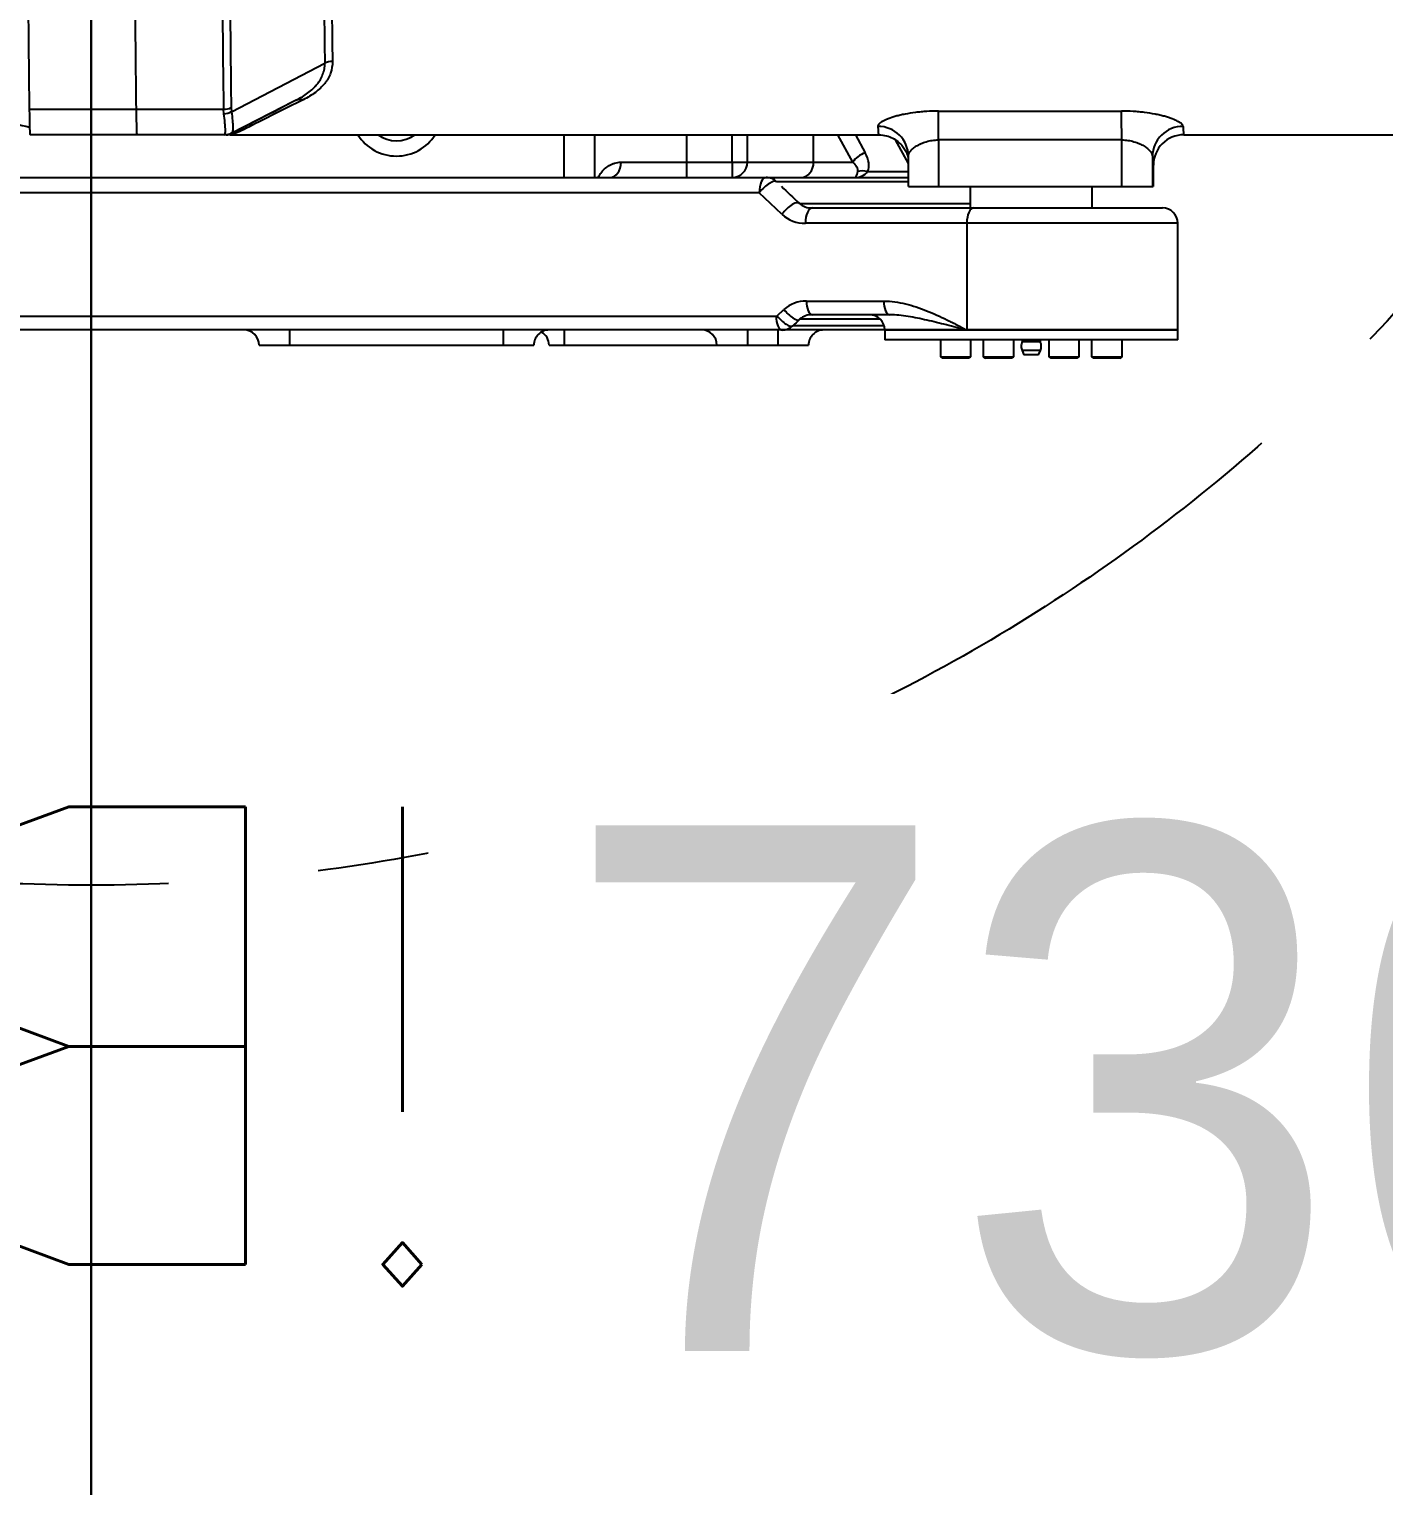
# Model space of a CAD drawing. Header units: millimetres. Extents: x 10462777 to 22643323, y 453826 to 1389191.
# Drawn here: x 11310717.6 to 11311168.6, y 596932.5 to 597417.6 of the extents above; entities that cross this region are included whole.
import ezdxf
from ezdxf.enums import TextEntityAlignment as Align

# ---------------------------------------------------------------- set-up
doc = ezdxf.new("R2010")
doc.units = ezdxf.units.MM
doc.header["$LTSCALE"] = 200
doc.header["$MEASUREMENT"] = 0
doc.header["$PDMODE"] = 35
doc.header["$PDSIZE"] = -5
doc.linetypes.add('CENTER2', pattern=[1.125, 0.75, -0.125, 0.125, -0.125])
doc.linetypes.add('PHANTOM', pattern=[2.5, 1.25, -0.25, 0.25, -0.25, 0.25, -0.25])
doc.layers.get('0').update_dxf_attribs({"linetype": 'CONTINUOUS'})
doc.layers.get('DEFPOINTS').update_dxf_attribs({"linetype": 'CONTINUOUS'})
for name, color, linetype in [('$DDT_AUDIT_GENERATED_(1626)', 7, 'CONTINUOUS'), ('A290-7329-X301', 7, 'CONTINUOUS'), ('A290-7329-X382', 7, 'CONTINUOUS'), ('A290-7329-X384', 7, 'CONTINUOUS'), ('DV1_DEFAULT', 7, 'CONTINUOUS'), ('LIBRL_A6-BA-6X10', 7, 'CONTINUOUS'), ('LIBRL_A6-BA-6X16', 7, 'CONTINUOUS'), ('LIBRL_A97L-0218-', 7, 'CONTINUOUS'), ('ZZ', 7, 'CONTINUOUS')]:
    doc.layers.add(name, color=color, linetype=linetype)
doc.layers.add('LAYOUT', color=8, linetype='CONTINUOUS', lineweight=25)
doc.styles.add('SEACAD_arial_ttf', font='txt.shx ', dxfattribs={"height": 0.2, "bigfont": ' whgtxt.shx'})
doc.styles.get("Standard").update_dxf_attribs({"font": 'SYMBOL'})
doc.dimstyles.new('DS ROBOTEC', dxfattribs={"dimscale": 0, "dimtxt": 2.5, "dimasz": 2.5, "dimexe": 0.3, "dimexo": 0.3, "dimgap": 0.5, "dimtad": 1, "dimzin": 9, "dimdsep": 46, "dimtxsty": 'Standard', "dimblk": 'OPEN', "dimcen": 0, "dimclrd": 4, "dimclre": 4, "dimclrt": 110, "dimazin": 2, "dimtm": 1.5, "dimtfac": 1, "dimtmove": 0, "dimatfit": 3, "dimldrblk": 'OPEN', "dimfxl": 1, "dimtfill": 1, "dimtolj": 1, "dimlwd": -1, "dimlwe": -1, "dimarcsym": 0})

# ---------------------------------------------------------------- blocks, each defined once
blk = doc.blocks.new('A$C7DA30AB0')
at = {"layer": '$DDT_AUDIT_GENERATED_(1626)', "color": 7, "linetype": 'Continuous', "ltscale": 25.4}
blk.add_open_spline([(3154.18, 3360.58, 0), (3154.02, 3360.51, 0), (3151.59, 3359.47, 0), (3147.15, 3357.7, 0), (3141.17, 3355.64, 0), (3135.03, 3353.83, 0), (3129, 3352.43, 0), (3123.33, 3351.48, 0), (3119.01, 3350.99, 0), (3115.5, 3350.73, 0), (3112.26, 3350.6, 0), (3108.29, 3350.59, 0), (3103.52, 3350.79, 0), (3097.74, 3351.33, 0), (3091.39, 3352.26, 0), (3084.23, 3353.64, 0), (3076.13, 3355.5, 0), (3066.8, 3357.86, 0), (3056.86, 3360.39, 0), (3049.87, 3362.04, 0), (3046.54, 3362.77, 0)], degree=3, knots=[0.0411486, 0.0411486, 0.0411486, 0.0411486, 0.041905, 0.052479, 0.0617744, 0.069959, 0.0815352, 0.0907059, 0.0976855, 0.1031217, 0.1086306, 0.1143234, 0.1236623, 0.1335349, 0.1448337, 0.1567946, 0.1704293, 0.1858165, 0.2027214, 0.2174337, 0.2174337, 0.2174337, 0.2174337], dxfattribs=at)
at = {"layer": 'A290-7329-X301', "color": 7, "linetype": 'Continuous', "ltscale": 25.4}
for p, q in [((2797.39, 3435.43, 0), (2787.23, 3435.43, 0)), ((2797.39, 3430.35, 0), (2797.39, 3435.43, 0)), ((2807.55, 3435.43, 0), (2797.39, 3435.43, 0)), ((2807.55, 3430.35, 0), (2807.55, 3435.43, 0)), ((2817.71, 3435.43, 0), (2807.55, 3435.43, 0)), ((2868.51, 3435.43, 0), (2817.71, 3435.43, 0)), ((2868.51, 3430.35, 0), (2868.51, 3435.43, 0)), ((2873.59, 3435.43, 0), (2868.51, 3435.43, 0)), ((2888.83, 3435.43, 0), (2878.67, 3435.43, 0)), ((2959.95, 3435.43, 0), (2888.83, 3435.43, 0)), ((2888.83, 3430.35, 0), (2888.83, 3435.43, 0)), ((2970.11, 3435.43, 0), (2959.95, 3435.43, 0)), ((2959.95, 3430.35, 0), (2959.95, 3435.43, 0)), ((2664.29, 3430.35, 0), (2664.29, 3394.79, 0)), ((2734.5, 3430.35, 0), (2664.29, 3430.35, 0)), ((2761.83, 3430.35, 0), (2734.5, 3430.35, 0)), ((2734.5, 3394.79, 0), (2734.5, 3430.35, 0)), ((2761.83, 3430.35, 0), (2796, 3430.35, 0)), ((2796, 3430.35, 0), (3133.19, 3430.35, 0)), ((2760.12, 3425.27, 0), (2785.91, 3425.27, 0)), ((2792.4, 3428.87, 0), (2762.05, 3428.87, 0)), ((2763.32, 3426.76, 0), (2790.17, 3426.76, 0)), ((2797.63, 3425.63, 0), (2795.39, 3423.53, 0)), ((3135.2, 3425.78, 0), (2798.01, 3425.78, 0)), ((2787.92, 3420.7, 0), (2762.13, 3420.7, 0)), ((2664.29, 3394.79, 0), (2734.5, 3394.79, 0)), ((2734.5, 3394.79, 0), (2788.25, 3394.79, 0)), ((2796.06, 3391.82, 0), (2803.59, 3384.63, 0)), ((2732.27, 3389.71, 0), (2669.37, 3389.71, 0)), ((2786.02, 3389.71, 0), (2732.27, 3389.71, 0)), ((2790.26, 3388.23, 0), (2733.38, 3388.23, 0)), ((2753.98, 3381.04, 0), (2797.77, 3381.04, 0)), ((2803.59, 3384.63, 0), (3138.96, 3384.63, 0)), ((2801.36, 3379.55, 0), (2753.98, 3379.55, 0)), ((2767.53, 3377.6, 0), (2753.98, 3377.6, 0)), ((3136.72, 3379.55, 0), (2801.36, 3379.55, 0)), ((2812.63, 3374.47, 0), (2812.63, 3379.55, 0)), ((2827.87, 3374.47, 0), (2827.87, 3379.55, 0)), ((2858.35, 3379.55, 0), (2858.35, 3365.33, 0)), ((2868.51, 3379.55, 0), (2868.51, 3365.33, 0)), ((2753.98, 3374.89, 0), (2758.25, 3367.08, 0)), ((2771.61, 3365.33, 0), (2768.32, 3371.35, 0)), ((2785.51, 3374.47, 0), (2772.48, 3374.47, 0)), ((2772.48, 3374.47, 0), (2777.48, 3365.33, 0)), ((2807.55, 3374.47, 0), (2785.51, 3374.47, 0)), ((2785.51, 3374.47, 0), (2785.51, 3365.33, 0)), ((2812.63, 3374.47, 0), (2807.55, 3374.47, 0)), ((2807.55, 3374.47, 0), (2807.55, 3365.33, 0)), ((2827.87, 3374.47, 0), (2812.63, 3374.47, 0)), ((2812.63, 3374.47, 0), (2812.63, 3365.33, 0)), ((2827.87, 3365.33, 0), (2827.87, 3374.47, 0)), ((2849.64, 3374.47, 0), (2827.87, 3374.47, 0))]:
    blk.add_line(p, q, dxfattribs=at)
for centre, radius, start, end in [((2782.15, 3435.43, 0), 5.08, 270, 0), ((2822.79, 3435.43, 0), 5.08, 180, 270), ((2878.67, 3435.43, 0), 5.08, 180, 240), ((2873.59, 3435.43, 0), 5.08, 270, 0), ((2975.19, 3435.43, 0), 5.08, 180, 270), ((2766.91, 3430.35, 0), 5.08, 180, 270), ((2796, 3425.27, 0), 5.09, 89.9916, 134.9701), ((2786.08, 3431.63, 0), 6.36, 268.4763, 310.0433), ((2700.71, 3524.99, 0), 132.83, 312.3858, 313.702), ((2798.01, 3425.23, 0), 0.556, 89.7691, 132.9165), ((2788.07, 3431.57, 0), 10.86, 269.1787, 312.2946), ((2669.37, 3394.79, 0), 5.08, 180, 270), ((2788.41, 3383.48, 0), 11.32, 47.4794, 90.7993), ((2786.19, 3383.42, 0), 6.3, 49.7613, 91.56), ((2638.15, 3222.56, 0), 224.87, 45.3286, 47.406), ((2801.36, 3384.63, 0), 5.08, 225.927, 270), ((2812.63, 3374.47, 0), 5.08, 90, 180), ((2924.39, 3357.2, 0), 15.24, 32.231, 147.769), ((2924.39, 3357.2, 0), 10.16, 53.1301, 126.8699)]:
    blk.add_arc(centre, radius, start, end, dxfattribs=at)
for centre, major_axis, ratio, start_param, end_param in [((2796, 3425.78, 0), (0, -4.57), 0.439688, 1.570796, 3.141593), ((2760.12, 3420.7, 0), (0, -4.57), 0.439688, 1.570796, 3.141593), ((2785.91, 3420.7, 0), (0, -4.57), 0.439688, 1.570796, 3.141593), ((2793.37, 3423.53, 0), (3.12, -3.34), 0.337056, 3.141476, 3.233516), ((2793.37, 3423.53, 0), (3.12, -3.34), 0.337056, 1.266215, 3.141476), ((2795.62, 3425.63, 0), (3.14, -3.33), 0.335588, 1.264449, 3.141821), ((2732.27, 3394.79, 0), (0, 5.08), 0.439688, 3.141593, 4.712389), ((2786.02, 3394.79, 0), (0, 5.08), 0.439688, 3.141593, 4.712389), ((2793.83, 3391.82, 0), (3.48, 3.7), 0.336131, 3.057418, 5.018086), ((2801.36, 3384.63, 0), (3.53, 3.65), 0.331794, 3.095687, 3.141593), ((2801.36, 3384.63, 0), (3.53, 3.65), 0.331794, 3.141593, 5.023205), ((2801.36, 3384.63, 0), (0, 5.08), 0.439688, 3.141593, 4.712389), ((2780.72, 3371.35, 0), (-13.01, 6.66), 0.590032, 0.051177, 0.71438), ((2771.7, 3374.47, 0), (-5.29, 0), 0.960286, 4.712389, 5.619982), ((2767.53, 3380.73, 0), (4.71, -1.91), 0.58626, 4.946495, 5.691463), ((2780.72, 3374.47, 0), (-9.85, 3.37), 0.386127, 0.061227, 0.72443), ((2771.7, 3374.47, 0), (0, 5.08), 0.222104, 0, 0.907593), ((2789.67, 3374.47, 0), (0, -5.08), 0.819252, 3.141593, 4.712389), ((2853.27, 3374.47, 0), (0, -5.08), 0.714286, 3.141593, 4.712389), ((2768.32, 3374.47, 0), (4.46, 2.44), 0.565385, 4.41254, 5.514465)]:
    blk.add_ellipse(centre, major_axis=major_axis, ratio=ratio, start_param=start_param, end_param=end_param, dxfattribs=at)
for points, knots in [([(2762.13, 3420.7, 0), (2760.9, 3420.7, 0), (2759.69, 3420.8, 0), (2757.28, 3421.12, 0), (2756.09, 3421.36, 0), (2753.72, 3421.93, 0), (2752.55, 3422.27, 0), (2750.21, 3423.04, 0), (2749.05, 3423.47, 0), (2745.61, 3424.84, 0), (2743.37, 3425.88, 0), (2740.03, 3427.51, 0), (2738.92, 3428.07, 0), (2737.26, 3428.92, 0), (2736.43, 3429.35, 0), (2735.61, 3429.78, 0), (2735.05, 3430.07, 0), (2734.78, 3430.21, 0), (2734.5, 3430.35, 0)], [0, 0, 0, 0, 0.125, 0.125, 0.25, 0.25, 0.375, 0.375, 0.5, 0.5, 0.75, 0.75, 0.875, 0.875, 0.9375, 0.96875, 0.96875, 1, 1, 1, 1]), ([(2734.5, 3430.35, 0), (2735.08, 3430.21, 0), (2735.66, 3430.07, 0), (2736.81, 3429.78, 0), (2737.38, 3429.64, 0), (2739.07, 3429.21, 0), (2740.19, 3428.93, 0), (2743.51, 3428.1, 0), (2745.67, 3427.57, 0), (2748.85, 3426.85, 0), (2749.9, 3426.62, 0), (2751.98, 3426.2, 0), (2753.02, 3426, 0), (2755.07, 3425.67, 0), (2756.09, 3425.53, 0), (2758.11, 3425.33, 0), (2759.12, 3425.27, 0), (2760.12, 3425.27, 0)], [0, 0, 0, 0, 0.0625, 0.0625, 0.125, 0.125, 0.25, 0.25, 0.5, 0.5, 0.625, 0.625, 0.75, 0.75, 0.875, 0.875, 1, 1, 1, 1]), ([(2857.16, 3379.51, 0), (2857.05, 3379.29, 0), (2856.93, 3379.07, 0), (2856.64, 3378.59, 0), (2856.48, 3378.34, 0), (2855.96, 3377.61, 0), (2855.56, 3377.15, 0), (2854.67, 3376.31, 0), (2854.17, 3375.93, 0), (2853.34, 3375.43, 0), (2853.04, 3375.28, 0), (2852.43, 3375, 0), (2852.11, 3374.89, 0), (2851.12, 3374.59, 0), (2850.41, 3374.47, 0), (2849.64, 3374.47, 0)], [0.3835493, 0.3835493, 0.3835493, 0.3835493, 0.4375, 0.4375, 0.5, 0.5, 0.625, 0.625, 0.75, 0.75, 0.8125, 0.8125, 0.875, 0.875, 1, 1, 1, 1])]:
    blk.add_open_spline(points, degree=3, knots=knots, dxfattribs=at)
at = {"layer": 'A290-7329-X382', "color": 7, "linetype": 'Continuous', "ltscale": 25.4}
for p, q in [((2692.74, 3389.71, 0), (2692.74, 3382.6, 0)), ((2733.38, 3382.6, 0), (2733.38, 3389.71, 0))]:
    blk.add_line(p, q, dxfattribs=at)
at = {"layer": 'A290-7329-X384', "color": 7, "linetype": 'Continuous', "ltscale": 25.4}
for p, q in [((2664.29, 3433.61, 0), (2761.83, 3433.61, 0)), ((2664.29, 3433.61, 0), (2664.29, 3430.35, 0)), ((2664.29, 3430.35, 0), (2761.83, 3430.35, 0)), ((2761.83, 3430.35, 0), (2761.83, 3433.61, 0))]:
    blk.add_line(p, q, dxfattribs=at)
at = {"layer": 'DV1_DEFAULT', "color": 1, "linetype": 'CENTER2', "ltscale": 7}
for p, q in [((3025.99, 59.09, 0), (3025.99, 6051.97, 0)), ((3025.99, 5992.89, 0), (3025.99, 0, 0))]:
    blk.add_line(p, q, dxfattribs=at)
at = {"layer": 'DV1_DEFAULT', "color": 7, "linetype": 'CENTER2', "ltscale": 25.4}
blk.add_line((3025.99, 3494.33, 0), (3025.99, 2674.91, 0), dxfattribs=at)
at = {"layer": 'LAYOUT', "color": 6, "linetype": 'PHANTOM'}
for centre, radius in [((3030.45, 3025.99, 0), 2693.02), ((3025.99, 3025.99, 0), 589.24)]:
    blk.add_circle(centre, radius, dxfattribs=at)
at = {"layer": 'LIBRL_A6-BA-6X10', "color": 7, "linetype": 'Continuous', "ltscale": 25.4}
for p, q in [((2683.54, 3439.7, 0), (2682.84, 3439.3, 0)), ((2682.84, 3439.3, 0), (2682.84, 3433.61, 0)), ((2693, 3439.3, 0), (2682.84, 3439.3, 0)), ((2683.54, 3439.7, 0), (2692.29, 3439.7, 0)), ((2693, 3439.3, 0), (2692.29, 3439.7, 0)), ((2693, 3433.61, 0), (2693, 3439.3, 0)), ((2697.79, 3439.7, 0), (2697.08, 3439.3, 0)), ((2697.08, 3439.3, 0), (2697.08, 3433.61, 0)), ((2707.24, 3439.3, 0), (2697.08, 3439.3, 0)), ((2697.79, 3439.7, 0), (2706.54, 3439.7, 0)), ((2707.24, 3439.3, 0), (2706.54, 3439.7, 0)), ((2707.24, 3433.61, 0), (2707.24, 3439.3, 0)), ((2719.58, 3439.7, 0), (2718.88, 3439.3, 0)), ((2718.88, 3439.3, 0), (2718.88, 3433.61, 0)), ((2729.04, 3439.3, 0), (2718.88, 3439.3, 0)), ((2719.58, 3439.7, 0), (2728.33, 3439.7, 0)), ((2729.04, 3439.3, 0), (2728.33, 3439.7, 0)), ((2729.04, 3433.61, 0), (2729.04, 3439.3, 0)), ((2733.83, 3439.7, 0), (2733.13, 3439.3, 0)), ((2733.13, 3439.3, 0), (2733.13, 3433.61, 0)), ((2743.29, 3439.3, 0), (2733.13, 3439.3, 0)), ((2733.83, 3439.7, 0), (2742.58, 3439.7, 0)), ((2743.29, 3439.3, 0), (2742.58, 3439.7, 0)), ((2743.29, 3433.61, 0), (2743.29, 3439.3, 0))]:
    blk.add_line(p, q, dxfattribs=at)
at = {"layer": 'LIBRL_A6-BA-6X16', "color": 7, "linetype": 'Continuous', "ltscale": 25.4}
for p, q in [((2672.42, 3382.6, 0), (2672.42, 3375.48, 0)), ((2672.7, 3382.6, 0), (2672.42, 3382.6, 0)), ((2672.42, 3382.6, 0), (2672.42, 3382.6, 0)), ((2672.42, 3375.49, 0), (2672.42, 3382.6, 0)), ((2672.7, 3372.51, 0), (2672.7, 3382.6, 0)), ((2682.96, 3382.6, 0), (2672.7, 3382.6, 0)), ((2682.96, 3382.6, 0), (2682.96, 3367.07, 0)), ((2743.92, 3382.6, 0), (2682.96, 3382.6, 0)), ((2743.92, 3367.07, 0), (2743.92, 3382.6, 0)), ((2753.98, 3382.6, 0), (2743.92, 3382.6, 0)), ((2753.98, 3382.6, 0), (2753.98, 3372.51, 0)), ((2682.96, 3367.07, 0), (2743.92, 3367.07, 0)), ((2662.26, 3365.33, 0), (2562.7, 3365.33, 0)), ((2979.75, 3365.33, 0), (2763.86, 3365.33, 0)), ((2957.8, 3353.85, 0), (2979.23, 3364.76, 0)), ((2976.52, 3364.26, 0), (2977.83, 3364.81, 0)), ((2979.46, 3365.06, 0), (2978.83, 3364.78, 0)), ((2979.25, 3364.78, 0), (2978.83, 3364.78, 0)), ((2979.75, 3365.33, 0), (2981.09, 3365.33, 0)), ((2981.09, 3365.33, 0), (2981.56, 3365.33, 0)), ((2981.56, 3365.33, 0), (3010.82, 3365.33, 0)), ((3009.63, 3365.33, 0), (3010.82, 3365.33, 0)), ((3010.82, 3365.33, 0), (3046.38, 3365.33, 0)), ((2743.98, 3357.46, 0), (2683.02, 3357.46, 0)), ((2979.32, 3357.65, 0), (2948.25, 3341.5, 0)), ((2979.42, 3356.3, 0), (2979.32, 3357.65, 0)), ((2981.86, 3358.32, 0), (2981.96, 3356.86, 0)), ((3011.08, 3356.86, 0), (2981.96, 3356.86, 0)), ((3046.64, 3356.86, 0), (3011.08, 3356.86, 0))]:
    blk.add_line(p, q, dxfattribs=at)
for centre, radius, start, end in [((2713.06, 3469.55, 0), 102.46, 246.6332, 246.634), ((2981.09, 3360.25, 0), 5.08, 90, 108.7092)]:
    blk.add_arc(centre, radius, start, end, dxfattribs=at)
for centre, major_axis, ratio, start_param, end_param in [((2662.26, 3375.49, 0), (0, -10.16), 0.999957, 0, 1.570796), ((2662.55, 3372.51, 0), (-10.15, -0.48), 0.981049, 1.522968, 3.093765), ((2672.42, 3218.01, 0), (0, 157.48), 0.009264, 6.088408, 6.283185), ((2764.14, 3372.51, 0), (10.15, 0.48), 0.981049, 3.093765, 4.664561), ((2683.05, 3367.07, 0), (0, -10.16), 0.009264, 4.712389, 5.954731), ((2744.01, 3367.07, 0), (0, -10.16), 0.009264, 4.712389, 5.954731), ((2662.26, 3218.01, 0), (0, -147.32), 0.009264, 2.946815, 3.141593), ((2763.86, 3218.01, 0), (0, 147.32), 0.009264, 6.088408, 6.283185), ((2679.99, 3218.01, 0), (298.54, 147.32), 0.001814, 5.886704, 6.166051), ((2682.3, 3213.49, 0), (298.54, 152.4), 0.001915, 5.88678, 6.166126), ((2976.52, 3369.3, 0), (2.38, -4.49), 0.968237, 5.780273, 6.26634), ((2977.83, 3369.87, 0), (1.69, -4.79), 0.969447, 5.934302, 6.271072), ((2981.54, 3360.23, 0), (-2.68, 4.31), 0.998763, 5.72571, 6.198369), ((2981.56, 3360.25, 0), (0, 5.08), 0.999957, 0, 0.471982), ((2892, 3314.53, 0), (-89.56, -50.8), 0.002255, 3.119261, 3.145568), ((3010.82, 3314.53, 0), (0, -50.8), 0.009264, 2.555907, 3.141593), ((3010.82, 3314.53, 0), (0, 50.8), 0.009264, 5.6975, 6.283185), ((3046.38, 3314.53, 0), (0, -50.8), 0.009264, 2.555907, 3.141593), ((2981.83, 3353.94, 0), (5.02, 0.75), 0.859447, 1.439139, 1.964044), ((2981.94, 3352.63, 0), (5.08, 0.07), 0.833298, 1.554038, 2.077637), ((2981.11, 3218.01, 0), (0, 166.62), 0.009264, 5.298075, 5.6975), ((3010.23, 3218.01, 0), (0, 166.62), 0.009264, 5.298075, 5.6975), ((3010.23, 3218.01, 0), (0, 166.62), 0.009264, 5.298075, 5.6975), ((3045.79, 3218.01, 0), (0, 166.62), 0.009264, 5.298075, 5.6975), ((2955.49, 3358.37, 0), (2.33, -4.51), 0.737739, 5.668096, 6.276946), ((2978.57, 3218.01, 0), (0, 165.94), 0.009264, 5.298075, 5.6975), ((2945.73, 3345.17, 0), (-5.08, -0.07), 0.834375, 1.553989, 2.077588), ((2944.95, 3218.01, 0), (0, 147.32), 0.009264, 5.296123, 5.699452), ((2947.49, 3218.01, 0), (0, 148), 0.009264, 5.296123, 5.699452)]:
    blk.add_ellipse(centre, major_axis=major_axis, ratio=ratio, start_param=start_param, end_param=end_param, dxfattribs=at)
for points, knots in [([(2682.96, 3367.07, 0), (2682.24, 3367.07, 0), (2681.54, 3367.12, 0), (2680.52, 3367.27, 0), (2680.17, 3367.33, 0), (2679.51, 3367.47, 0), (2679.18, 3367.55, 0), (2678.56, 3367.73, 0), (2678.25, 3367.83, 0), (2677.66, 3368.05, 0), (2677.37, 3368.16, 0), (2676.55, 3368.52, 0), (2676.05, 3368.79, 0), (2675.36, 3369.2, 0), (2675.15, 3369.34, 0), (2674.74, 3369.63, 0), (2674.55, 3369.78, 0), (2674.02, 3370.22, 0), (2673.72, 3370.52, 0), (2673.35, 3370.97, 0), (2673.24, 3371.12, 0), (2673.05, 3371.41, 0), (2672.98, 3371.55, 0), (2672.78, 3371.98, 0), (2672.71, 3372.25, 0), (2672.7, 3372.51, 0)], [0, 0, 0, 0, 0.125, 0.125, 0.1875, 0.1875, 0.25, 0.25, 0.3125, 0.3125, 0.375, 0.375, 0.5, 0.5, 0.5625, 0.5625, 0.625, 0.625, 0.75, 0.75, 0.8125, 0.8125, 0.875, 0.875, 1, 1, 1, 1]), ([(2753.98, 3372.51, 0), (2753.99, 3372.25, 0), (2753.93, 3371.98, 0), (2753.75, 3371.55, 0), (2753.68, 3371.41, 0), (2753.5, 3371.12, 0), (2753.4, 3370.97, 0), (2753.04, 3370.52, 0), (2752.76, 3370.22, 0), (2752.24, 3369.78, 0), (2752.06, 3369.64, 0), (2751.66, 3369.35, 0), (2751.45, 3369.2, 0), (2750.78, 3368.79, 0), (2750.29, 3368.53, 0), (2749.49, 3368.17, 0), (2749.21, 3368.05, 0), (2748.62, 3367.84, 0), (2748.31, 3367.74, 0), (2747.38, 3367.47, 0), (2746.72, 3367.32, 0), (2745.69, 3367.17, 0), (2745.34, 3367.14, 0), (2744.63, 3367.09, 0), (2744.27, 3367.07, 0), (2743.92, 3367.07, 0)], [0, 0, 0, 0, 0.125, 0.125, 0.1875, 0.1875, 0.25, 0.25, 0.375, 0.375, 0.4375, 0.4375, 0.5, 0.5, 0.625, 0.625, 0.6875, 0.6875, 0.75, 0.75, 0.875, 0.875, 0.9375, 0.9375, 1, 1, 1, 1]), ([(2763.86, 3365.33, 0), (2762.9, 3365.39, 0), (2761.38, 3365.52, 0), (2759.18, 3366.39, 0), (2757.48, 3367.51, 0), (2756.16, 3368.79, 0), (2755.22, 3370.09, 0), (2754.61, 3371.27, 0), (2754.24, 3372.23, 0), (2754.06, 3372.89, 0), (2754, 3373.17, 0), (2753.97, 3373.28, 0)], [0, 0, 0, 0, 0.066097, 0.1225651, 0.1739887, 0.2210741, 0.2638594, 0.3022487, 0.3383196, 0.3771209, 0.4131363, 0.4131363, 0.4131363, 0.4131363]), ([(2662.53, 3362.55, 0), (2662.54, 3362.29, 0), (2662.69, 3362.02, 0), (2663.11, 3361.6, 0), (2663.29, 3361.46, 0), (2663.6, 3361.24, 0), (2663.71, 3361.17, 0), (2663.95, 3361.02, 0), (2664.08, 3360.95, 0), (2664.75, 3360.59, 0), (2665.4, 3360.3, 0), (2666.55, 3359.87, 0), (2666.96, 3359.73, 0), (2667.83, 3359.45, 0), (2668.28, 3359.32, 0), (2669.23, 3359.06, 0), (2669.72, 3358.94, 0), (2670.75, 3358.7, 0), (2671.29, 3358.59, 0), (2672.96, 3358.26, 0), (2674.13, 3358.08, 0), (2675.94, 3357.85, 0), (2676.56, 3357.78, 0), (2677.82, 3357.67, 0), (2678.47, 3357.62, 0), (2680.4, 3357.5, 0), (2681.7, 3357.46, 0), (2683.02, 3357.46, 0)], [0, 0, 0, 0, 0.125, 0.125, 0.1875, 0.1875, 0.21875, 0.21875, 0.25, 0.25, 0.375, 0.375, 0.4375, 0.4375, 0.5, 0.5, 0.5625, 0.5625, 0.625, 0.625, 0.75, 0.75, 0.8125, 0.8125, 0.875, 0.875, 1, 1, 1, 1]), ([(2743.98, 3357.46, 0), (2745.3, 3357.46, 0), (2746.6, 3357.5, 0), (2748.51, 3357.61, 0), (2749.14, 3357.66, 0), (2750.39, 3357.78, 0), (2751.02, 3357.85, 0), (2752.84, 3358.08, 0), (2753.99, 3358.26, 0), (2755.62, 3358.58, 0), (2756.15, 3358.69, 0), (2757.18, 3358.93, 0), (2757.67, 3359.06, 0), (2759.08, 3359.44, 0), (2759.92, 3359.72, 0), (2761.03, 3360.15, 0), (2761.38, 3360.29, 0), (2762.02, 3360.58, 0), (2762.31, 3360.73, 0), (2763.08, 3361.16, 0), (2763.48, 3361.45, 0), (2763.87, 3361.88, 0), (2763.97, 3362.02, 0), (2764.1, 3362.29, 0), (2764.13, 3362.42, 0), (2764.12, 3362.55, 0)], [0, 0, 0, 0, 0.125, 0.125, 0.1875, 0.1875, 0.25, 0.25, 0.375, 0.375, 0.4375, 0.4375, 0.5, 0.5, 0.625, 0.625, 0.6875, 0.6875, 0.75, 0.75, 0.875, 0.875, 0.9375, 0.9375, 1, 1, 1, 1]), ([(2977.83, 3364.81, 0), (2978.33, 3364.98, 0), (2978.74, 3365.11, 0), (2979.22, 3365.24, 0), (2979.36, 3365.28, 0), (2979.59, 3365.32, 0), (2979.68, 3365.33, 0), (2979.75, 3365.33, 0)], [0, 0, 0, 0, 0.5, 0.5, 0.75, 0.75, 1, 1, 1, 1]), ([(2979.32, 3357.65, 0), (2979.16, 3358.74, 0), (2979.05, 3359.71, 0), (2978.9, 3361.39, 0), (2978.86, 3362.12, 0), (2978.85, 3363.02, 0), (2978.86, 3363.29, 0), (2978.89, 3363.76, 0), (2978.92, 3363.96, 0), (2979.01, 3364.48, 0), (2979.11, 3364.69, 0), (2979.23, 3364.76, 0)], [0, 0, 0, 0, 0.25, 0.25, 0.5, 0.5, 0.625, 0.625, 0.75, 0.75, 1, 1, 1, 1]), ([(2979.75, 3365.33, 0), (2979.82, 3365.33, 0), (2979.86, 3365.32, 0), (2979.91, 3365.3, 0), (2979.91, 3365.28, 0), (2979.84, 3365.22, 0), (2979.7, 3365.15, 0), (2979.46, 3365.06, 0)], [0, 0, 0, 0, 0.25, 0.25, 0.5, 0.5, 1, 1, 1, 1]), ([(2981.55, 3365.31, 0), (2981.47, 3365.26, 0), (2981.41, 3365.06, 0), (2981.34, 3364.42, 0), (2981.34, 3363.97, 0), (2981.37, 3363.09, 0), (2981.39, 3362.76, 0), (2981.44, 3362.04, 0), (2981.47, 3361.65, 0), (2981.6, 3360.38, 0), (2981.71, 3359.41, 0), (2981.86, 3358.32, 0)], [0, 0, 0, 0, 0.25, 0.25, 0.5, 0.5, 0.625, 0.625, 0.75, 0.75, 1, 1, 1, 1]), ([(2945.71, 3340.94, 0), (2945.69, 3342.3, 0), (2945.91, 3343.59, 0), (2946.56, 3345.41, 0), (2946.83, 3346.01, 0), (2947.32, 3346.87, 0), (2947.49, 3347.15, 0), (2947.87, 3347.71, 0), (2948.07, 3347.98, 0), (2949.15, 3349.33, 0), (2950.19, 3350.31, 0), (2952.6, 3352.12, 0), (2953.96, 3352.94, 0), (2955.47, 3353.69, 0)], [0, 0, 0, 0, 0.25, 0.25, 0.375, 0.375, 0.4375, 0.4375, 0.5, 0.5, 0.75, 0.75, 1, 1, 1, 1]), ([(2957.8, 3353.85, 0), (2956.34, 3353.09, 0), (2955.02, 3352.28, 0), (2953.27, 3350.95, 0), (2952.72, 3350.49, 0), (2951.96, 3349.77, 0), (2951.72, 3349.53, 0), (2951.25, 3349.03, 0), (2951.03, 3348.77, 0), (2949.98, 3347.47, 0), (2949.34, 3346.37, 0), (2948.68, 3344.62, 0), (2948.52, 3344.02, 0), (2948.35, 3343.09, 0), (2948.31, 3342.78, 0), (2948.26, 3342.15, 0), (2948.25, 3341.83, 0), (2948.25, 3341.5, 0)], [0, 0, 0, 0, 0.25, 0.25, 0.375, 0.375, 0.4375, 0.4375, 0.5, 0.5, 0.75, 0.75, 0.875, 0.875, 0.9375, 0.9375, 1, 1, 1, 1])]:
    blk.add_open_spline(points, degree=3, knots=knots, dxfattribs=at)
blk.add_rational_spline([(2979.23, 3364.76, 0), (2979.26, 3364.78, 0), (2979.25, 3364.78, 0)], [1, 0.999913494435, 1], degree=2, dxfattribs=at)
at = {"layer": 'LIBRL_A97L-0218-', "color": 7, "linetype": 'Continuous', "ltscale": 25.4}
for p, q in [((2710.62, 3438.58, 0), (2710.01, 3437.22, 0)), ((2710.01, 3437.22, 0), (2716.11, 3437.22, 0)), ((2710.62, 3438.58, 0), (2715.5, 3438.58, 0)), ((2716.11, 3437.22, 0), (2715.5, 3438.58, 0)), ((2710.08, 3434.3, 0), (2716.04, 3434.3, 0)), ((2710.1, 3433.78, 0), (2716.02, 3433.78, 0))]:
    blk.add_line(p, q, dxfattribs=at)
for centre, radius, start, end in [((2713.06, 3435.84, 0), 3.35, 155.6399, 207.3155), ((2713.06, 3435.84, 0), 3.35, 332.6845, 0), ((2713.06, 3435.84, 0), 3.35, 0, 24.3601), ((2704.52, 3436.25, 0), 6.1, 334.3207, 336.0779), ((2709.54, 3434.02, 0), 0.61, 336.0779, 27.3155), ((2716.58, 3434.02, 0), 0.61, 152.6845, 203.9221), ((2721.6, 3436.25, 0), 6.1, 203.9221, 205.6793)]:
    blk.add_arc(centre, radius, start, end, dxfattribs=at)
blk = doc.blocks.new('_OPEN')
at = {"color": 0, "linetype": 'ByBlock'}
for p, q in [((-1, 0.1667), (0, 0)), ((0, 0), (-1, -0.1667)), ((0, 0), (-1, 0))]:
    blk.add_line(p, q, dxfattribs=at)
blk = doc.blocks.new('*D346')
at = {"color": 4, "linetype": 'ByBlock', "ltscale": 10, "transparency": 16777216}
for p, q in [((11309889.41, 596619.67), (11309889.41, 596925.44)), ((11310619.41, 596619.67), (11310619.41, 596925.44)), ((11310064.41, 596904.44), (11310444.41, 596904.44)), ((11310619.41, 596904.44), (11311343.81, 596904.44))]:
    blk.add_line(p, q, dxfattribs=at)
at = {"layer": 'DEFPOINTS', "color": 0, "ltscale": 10, "transparency": 16777216}
for p in [(11310619.41, 596904.44), (11309889.41, 596598.67, 0), (11310619.41, 596598.67, 0)]:
    blk.add_point(p, dxfattribs=at)
at = {"color": 4, "ltscale": 10, "transparency": 16777216, "xscale": 175, "yscale": 175, "zscale": 175, "rotation": 180}
blk.add_blockref('_OPEN', (11309889.41, 596904.44), dxfattribs=at)
at = {"color": 4, "ltscale": 10, "transparency": 16777216, "xscale": 175, "yscale": 175, "zscale": 175}
blk.add_blockref('_OPEN', (11310619.41, 596904.44), dxfattribs=at)
at = {"color": 110, "ltscale": 10, "transparency": 16777216, "insert": (11311089.41, 597063.71), "char_height": 175, "attachment_point": 5, "bg_fill": 3, "box_fill_scale": 1.25, "bg_fill_color": 256, "bg_fill_true_color": 13158600, "bg_fill_transparency": 0}
blk.add_mtext('\\A1;730', dxfattribs=at)
blk = doc.blocks.new('*D348')
at = {"color": 4, "linetype": 'ByBlock', "ltscale": 10, "transparency": 16777216}
for p, q in [((11311101.26, 597721.78), (11311499.87, 597721.78)), ((11311478.87, 597546.78), (11311478.87, 596472.14)), ((11311346.79, 596297.14), (11311499.87, 596297.14))]:
    blk.add_line(p, q, dxfattribs=at)
at = {"layer": 'DEFPOINTS', "color": 0, "ltscale": 10, "transparency": 16777216}
for p in [(11311080.26, 597721.78, 0), (11311325.79, 596297.14, 0), (11311478.87, 596297.14)]:
    blk.add_point(p, dxfattribs=at)
at = {"color": 4, "ltscale": 10, "transparency": 16777216, "xscale": 175, "yscale": 175, "zscale": 175}
for p, rotation in [((11311478.87, 597721.78), 90), ((11311478.87, 596297.14), 270)]:
    blk.add_blockref('_OPEN', p, dxfattribs=dict(at, rotation=rotation))
at = {"color": 110, "ltscale": 10, "transparency": 16777216, "insert": (11311319.6, 597009.46), "char_height": 175, "attachment_point": 5, "rotation": 90, "bg_fill": 3, "box_fill_scale": 1.25, "bg_fill_color": 256, "bg_fill_true_color": 13158600, "bg_fill_transparency": 0}
blk.add_mtext('\\A1;1425', dxfattribs=at)

msp = doc.modelspace()

# ---------------------------------------------------------------- block references
at = {"ltscale": 10, "rotation": 180}
msp.add_blockref('A$C7DA30AB0', (11313764.24811, 600747.76955, 0), dxfattribs=at)

# ---------------------------------------------------------------- texts
at = {"layer": 'ZZ', "color": 7, "linetype": 'Continuous', "ltscale": 25.4, "style": 'SEACAD_arial_ttf'}
msp.add_text('R-2000iB/165F', height=152.4, rotation=180, dxfattribs=at).set_placement((11311697.43627, 597006.27419, 0), align=Align.TOP_LEFT)

# ---------------------------------------------------------------- next in the draw order: dimensions: what is measured, and where the dimension line sits
at = {"ltscale": 10}
dim = msp.add_linear_dim(base=(11310619.40943, 596904.44423, 0), p1=(11309889.40943, 596598.67472, 0), p2=(11310619.40943, 596598.67472, 0), angle=180, dimstyle='DS ROBOTEC', override={"dimscale": 70, "dimgap": 1, "dimarcsym": 1}, dxfattribs=at)
dim.commit()
dim.dimension.update_dxf_attribs({"geometry": '*D346', "text_midpoint": (11311089.40943, 596904.44423, 0), "dimtype": 160})

# ---------------------------------------------------------------- next in the draw order: dimensions: what is measured, and where the dimension line sits
dim = msp.add_linear_dim(base=(11311478.86654, 596297.14098, 0), p1=(11311080.25949, 597721.78278, 0), p2=(11311325.79028, 596297.14098, 0), angle=270, dimstyle='DS ROBOTEC', override={"dimscale": 70, "dimgap": 1, "dimdec": 0, "dimarcsym": 1}, dxfattribs=at)
dim.commit()
dim.dimension.update_dxf_attribs({"geometry": '*D348', "text_midpoint": (11311319.60014, 597009.46188, 0)})

doc.saveas('drawing.dxf')
